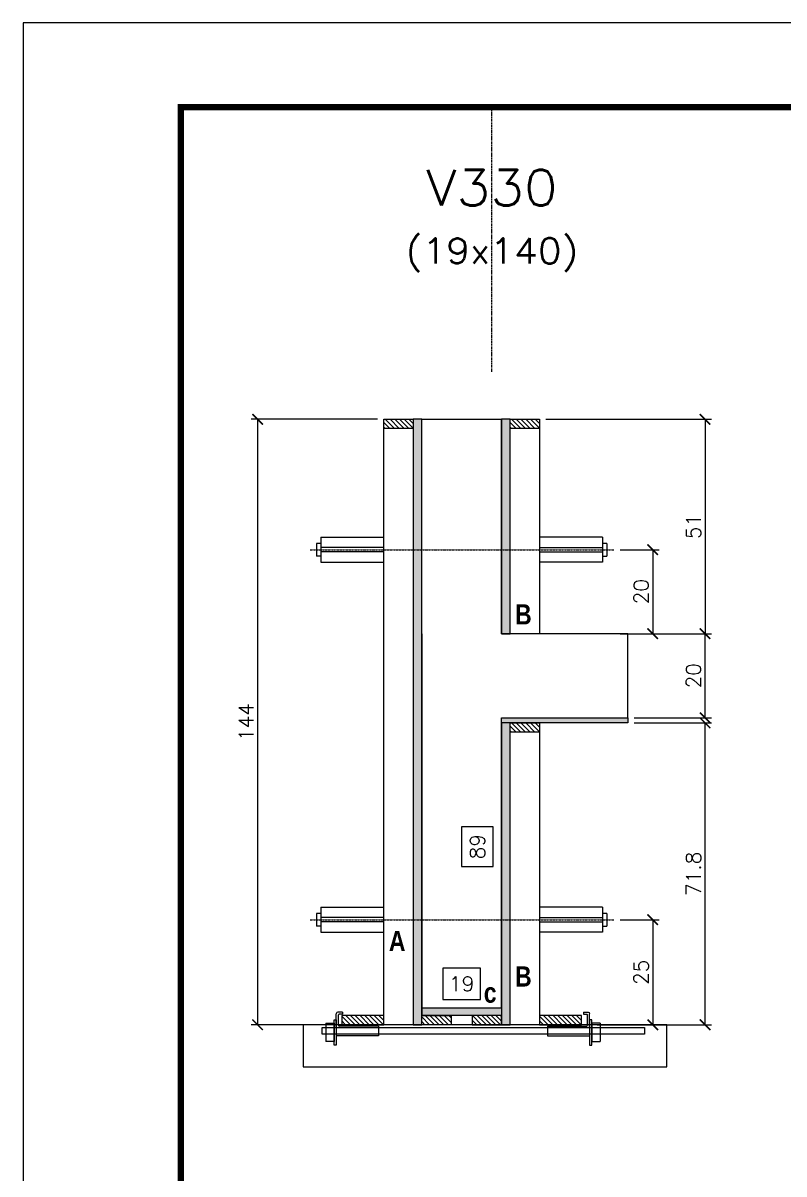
# Model space of a CAD drawing. Extents: x 137137 to 143418, y 10464 to 34486.
# Drawn here: x 141892 to 142254, y 23601 to 24149 of the extents above; entities that cross this region are included whole.
import ezdxf
from ezdxf.enums import TextEntityAlignment as Align

# ---------------------------------------------------------------- set-up
doc = ezdxf.new("R2010")
doc.units = 0
doc.linetypes.add('DASHED', pattern=[0.75, 0.5, -0.25])
doc.linetypes.add('HIDDEN', pattern=[0.375, 0.25, -0.125])
for name, color, linetype in [('barrote', 251, 'Continuous'), ('COTA', 241, 'Continuous'), ('Cota Seção (2x)', 4, 'Continuous'), ('detalhes', 4, 'Continuous'), ('Painéis', 200, 'Continuous'), ('presilha', 1, 'Continuous'), ('TENSOR', 3, 'Continuous'), ('Texto de Titulo', 7, 'Continuous'), ('Texto Qtd Sarr', 242, 'Continuous')]:
    doc.layers.add(name, color=color, linetype=linetype)
for name, color, linetype, lineweight in [('CONCRETO', 251, 'Continuous', 25), ('Folhas', 255, 'Continuous', 9), ('Hachura', 251, 'Continuous', 9), ('Madeira', 126, 'Continuous', 18), ('SARRAFO DE PRESSAO', 251, 'DASHED', 9), ('SCO-___-LAJ', 2, 'Continuous', 0), ('Texto Seção', 7, 'Continuous', 15)]:
    doc.layers.add(name, color=color, linetype=linetype, lineweight=lineweight)
doc.styles.add('Romans', font='romans.shx')
doc.styles.add('TECNICA', font='techb___.ttf', dxfattribs={"height": 10})
doc.dimstyles.new('Cota Seção (2x)', dxfattribs={"dimtxt": 7, "dimasz": 5, "dimexe": 3, "dimexo": 3, "dimgap": 2, "dimtad": 3, "dimdec": 1, "dimlfac": 0.5, "dimzin": 12, "dimdsep": 46, "dimtxsty": 'Romans', "dimblk": 'ARCHTICK', "dimcen": 0, "dimclrd": 4, "dimclre": 4, "dimclrt": 1, "dimadec": 1, "dimazin": 3, "dimtfac": 1, "dimtdec": 1, "dimtmove": 0, "dimatfit": 3, "dimldrblk": 'OBLIQUE', "dimfxl": 1, "dimtolj": 1, "dimtzin": 12, "dimarcsym": 0})
doc.dimstyles.new('Cota Seção interna', dxfattribs={"dimtxt": 7, "dimasz": 6, "dimexe": 0.18, "dimexo": 2, "dimgap": -4, "dimtad": 3, "dimdec": 1, "dimlfac": 0.5, "dimzin": 12, "dimdsep": 46, "dimtxsty": 'Romans', "dimblk": 'ARCHTICK', "dimcen": 0.09, "dimse1": 1, "dimse2": 1, "dimsd1": 1, "dimsd2": 1, "dimclrd": 180, "dimclre": 5, "dimclrt": 1, "dimadec": 0, "dimazin": 3, "dimtfac": 1, "dimtdec": 1, "dimtofl": 0, "dimtmove": 0, "dimatfit": 3, "dimldrblk": 'ARCHTICK', "dimfxl": 1, "dimtolj": 1, "dimtzin": 0, "dimarcsym": 0})

# ---------------------------------------------------------------- blocks, each defined once
blk = doc.blocks.new('9999999999')
at = {"layer": 'Folhas'}
blk.add_lwpolyline([(98138.98, 34190.21), (99623.98, 34190.21), (99623.98, 35240.21), (98138.98, 35240.21)], close=True, dxfattribs=at)
at = {"layer": 'Folhas', "color": 30, "const_width": 3}
blk.add_lwpolyline([(98213.98, 34230.21), (99583.98, 34230.21), (99583.98, 35200.21), (98213.98, 35200.21)], close=True, dxfattribs=at)
blk = doc.blocks.new('titulo1')
at = {"layer": 'Defpoints', "color": 252, "linetype": 'HIDDEN', "ltscale": 2}
blk.add_line((0, 0), (0, 125), dxfattribs=at)
at = {"layer": 'Defpoints', "style": 'Romans', "oblique": 15}
blk.add_attdef('FOLHA', text='', height=10, dxfattribs=at).set_placement((0, 15.58), align=Align.MIDDLE_CENTER)
at = {"layer": 'Texto Qtd Sarr', "color": 3, "style": 'Romans', "oblique": 15}
for tag, height, p in [('TITULO', 17, (0, 71.45)), ('SEÇÃO', 12, (0, 41.55))]:
    blk.add_attdef(tag, text='', height=height, dxfattribs=at).set_placement(p, align=Align.MIDDLE_CENTER)
blk = doc.blocks.new('_ArchTick')
at = {"color": 0, "linetype": 'ByBlock', "const_width": 0.15}
blk.add_lwpolyline([(-0.5, -0.5), (0.5, 0.5)], dxfattribs=at)
blk = doc.blocks.new('*D1145')
at = {"layer": 'COTA', "color": 4, "lineweight": -2, "transparency": 16777216}
for p, q in [((142182.79, 23815.72), (142219.5, 23815.72)), ((142216.5, 23672.12), (142216.5, 23815.72)), ((142165.19, 23672.12), (142219.5, 23672.12))]:
    blk.add_line(p, q, dxfattribs=at)
at = {"layer": 'Defpoints', "color": 0, "transparency": 16777216}
for p in [(142179.79, 23815.72), (142216.5, 23815.72), (142162.19, 23672.12)]:
    blk.add_point(p, dxfattribs=at)
at = {"layer": 'COTA', "color": 4, "lineweight": -2, "transparency": 16777216, "xscale": 5, "yscale": 5, "zscale": 5}
for p, rotation in [((142216.5, 23815.72), 90), ((142216.5, 23672.12), 270)]:
    blk.add_blockref('_ArchTick', p, dxfattribs=dict(at, rotation=rotation))
at = {"layer": 'COTA', "color": 1, "transparency": 16777216, "insert": (142211, 23743.92), "char_height": 7, "attachment_point": 5, "rotation": 90, "style": 'Romans'}
blk.add_mtext('\\A1;71.8', dxfattribs=at)
blk = doc.blocks.new('_Oblique')
at = {"color": 0, "linetype": 'ByBlock', "lineweight": -2}
blk.add_line((-0.5, -0.5), (0.5, 0.5), dxfattribs=at)
blk = doc.blocks.new('*D1146')
at = {"layer": 'COTA', "color": 4, "lineweight": -2, "transparency": 16777216}
for p, q in [((142182.79, 23858.12), (142219.5, 23858.12)), ((142216.5, 23818.12), (142216.5, 23858.12)), ((142182.79, 23818.12), (142219.5, 23818.12))]:
    blk.add_line(p, q, dxfattribs=at)
at = {"layer": 'Defpoints', "color": 0, "transparency": 16777216}
for p in [(142179.79, 23858.12), (142216.5, 23858.12), (142179.79, 23818.12)]:
    blk.add_point(p, dxfattribs=at)
at = {"layer": 'COTA', "color": 4, "lineweight": -2, "transparency": 16777216, "xscale": 5, "yscale": 5, "zscale": 5}
for p, rotation in [((142216.5, 23858.12), 90), ((142216.5, 23818.12), 270)]:
    blk.add_blockref('_ArchTick', p, dxfattribs=dict(at, rotation=rotation))
at = {"layer": 'COTA', "color": 1, "transparency": 16777216, "insert": (142211, 23838.12), "char_height": 7, "attachment_point": 5, "rotation": 90, "style": 'Romans'}
blk.add_mtext('\\A1;20', dxfattribs=at)
blk = doc.blocks.new('*D1147')
at = {"layer": 'Cota Seção (2x)', "color": 180, "lineweight": -2, "transparency": 16777216}
for p, q in [((142115.79, 23766.34), (142100.79, 23766.34)), ((142100.79, 23766.34), (142100.79, 23747.34)), ((142115.79, 23747.34), (142115.79, 23766.34)), ((142100.79, 23747.34), (142115.79, 23747.34))]:
    blk.add_line(p, q, dxfattribs=at)
at = {"layer": 'Defpoints', "color": 0, "transparency": 16777216}
for p in [(142119.79, 23858.12), (142119.79, 23858.12), (142119.79, 23680.12)]:
    blk.add_point(p, dxfattribs=at)
at = {"layer": 'Cota Seção (2x)', "color": 1, "transparency": 16777216, "insert": (142108.29, 23756.84), "char_height": 7, "attachment_point": 5, "rotation": 90, "style": 'Romans'}
blk.add_mtext('\\A1;89', dxfattribs=at)
blk = doc.blocks.new('PRESILHA METÁLICA 1')
at = {"layer": 'presilha'}
for p, q in [((7.5, 10.64), (7.5, 19.86)), ((12, 21), (8.64, 21)), ((9, 11.57), (9, 18.93)), ((12, 19.5), (9.57, 19.5)), ((12, 21), (12, 19.5)), ((0, 13), (6, 13)), ((0, 13), (0, 0)), ((6, 15.5), (7.5, 15.5)), ((6, -2.5), (6, 15.5)), ((6, 13), (6, 0)), ((7.5, 15.5), (7.5, -2.5)), ((37.5, 11), (9.57, 11)), ((37.5, 11), (37.5, 4.1)), ((6, 0), (0, 0)), ((37.5, 4.1), (7.5, 4.1)), ((7.5, -2.5), (6, -2.5))]:
    blk.add_line(p, q, dxfattribs=at)
for centre, radius, start, end in [((8.64, 19.86), 1.14, 90, 180), ((9.57, 18.93), 0.57, 90, 180), ((9.57, 11.57), 0.57, 180, 270)]:
    blk.add_arc(centre, radius, start, end, dxfattribs=at)
blk = doc.blocks.new('*D1148')
at = {"layer": 'Cota Seção (2x)', "color": 180, "lineweight": -2, "transparency": 16777216}
for p, q in [((142109.79, 23699.12), (142091.79, 23699.12)), ((142091.79, 23699.12), (142091.79, 23684.12)), ((142109.79, 23684.12), (142109.79, 23699.12)), ((142091.79, 23684.12), (142109.79, 23684.12))]:
    blk.add_line(p, q, dxfattribs=at)
at = {"layer": 'Defpoints', "color": 0, "transparency": 16777216}
for p in [(142119.79, 23680.12), (142081.79, 23672.12), (142119.79, 23672.12)]:
    blk.add_point(p, dxfattribs=at)
at = {"layer": 'Cota Seção (2x)', "color": 1, "transparency": 16777216, "insert": (142100.79, 23691.62), "char_height": 7, "attachment_point": 5, "style": 'Romans'}
blk.add_mtext('\\A1;19', dxfattribs=at)
blk = doc.blocks.new('*D1149')
at = {"layer": 'COTA', "color": 4, "lineweight": -2, "transparency": 16777216}
for p, q in [((142060.79, 23960.12), (142000.81, 23960.12)), ((142003.81, 23960.12), (142003.81, 23672.12)), ((142060.79, 23672.12), (142000.81, 23672.12))]:
    blk.add_line(p, q, dxfattribs=at)
at = {"layer": 'Defpoints', "color": 0, "transparency": 16777216}
for p in [(142063.79, 23960.12), (142003.81, 23672.12), (142063.79, 23672.12)]:
    blk.add_point(p, dxfattribs=at)
at = {"layer": 'COTA', "color": 4, "lineweight": -2, "transparency": 16777216, "xscale": 5, "yscale": 5, "zscale": 5}
for p, rotation in [((142003.81, 23960.12), 90), ((142003.81, 23672.12), 270)]:
    blk.add_blockref('_ArchTick', p, dxfattribs=dict(at, rotation=rotation))
at = {"layer": 'COTA', "color": 1, "transparency": 16777216, "insert": (141998.31, 23816.12), "char_height": 7, "attachment_point": 5, "rotation": 90, "style": 'Romans'}
blk.add_mtext('\\A1;144', dxfattribs=at)
blk = doc.blocks.new('*D1150')
at = {"layer": 'COTA', "color": 4, "lineweight": -2, "transparency": 16777216}
for p, q in [((142176.09, 23722.09), (142194.64, 23722.09)), ((142191.64, 23722.09), (142191.64, 23672.12)), ((142176.09, 23672.12), (142194.64, 23672.12))]:
    blk.add_line(p, q, dxfattribs=at)
at = {"layer": 'Defpoints', "color": 0, "transparency": 16777216}
for p in [(142173.09, 23722.09), (142173.09, 23672.12), (142191.64, 23672.12)]:
    blk.add_point(p, dxfattribs=at)
at = {"layer": 'COTA', "color": 4, "lineweight": -2, "transparency": 16777216, "xscale": 5, "yscale": 5, "zscale": 5}
for p, rotation in [((142191.64, 23722.09), 90), ((142191.64, 23672.12), 270)]:
    blk.add_blockref('_ArchTick', p, dxfattribs=dict(at, rotation=rotation))
at = {"layer": 'COTA', "color": 1, "transparency": 16777216, "insert": (142186.14, 23697.1), "char_height": 7, "attachment_point": 5, "rotation": 90, "style": 'Romans'}
blk.add_mtext('\\A1;25', dxfattribs=at)
blk = doc.blocks.new('*D2058')
at = {"layer": 'COTA', "color": 4, "lineweight": -2, "transparency": 16777216}
for p, q in [((142140.79, 23960.12), (142219.5, 23960.12)), ((142216.5, 23960.12), (142216.5, 23858.12)), ((142182.79, 23858.12), (142219.5, 23858.12))]:
    blk.add_line(p, q, dxfattribs=at)
at = {"layer": 'Defpoints', "color": 0, "transparency": 16777216}
for p in [(142137.79, 23960.12), (142179.79, 23858.12), (142216.5, 23858.12)]:
    blk.add_point(p, dxfattribs=at)
at = {"layer": 'COTA', "color": 4, "lineweight": -2, "transparency": 16777216, "xscale": 5, "yscale": 5, "zscale": 5}
for p, rotation in [((142216.5, 23960.12), 90), ((142216.5, 23858.12), 270)]:
    blk.add_blockref('_ArchTick', p, dxfattribs=dict(at, rotation=rotation))
at = {"layer": 'COTA', "color": 1, "transparency": 16777216, "insert": (142211, 23909.12), "char_height": 7, "attachment_point": 5, "rotation": 90, "style": 'Romans'}
blk.add_mtext('\\A1;51', dxfattribs=at)
blk = doc.blocks.new('*D2059')
at = {"layer": 'COTA', "color": 4, "lineweight": -2, "transparency": 16777216}
for p, q in [((142176.09, 23898.09), (142194.64, 23898.09)), ((142191.64, 23898.09), (142191.64, 23858.12)), ((142176.09, 23858.12), (142194.64, 23858.12))]:
    blk.add_line(p, q, dxfattribs=at)
at = {"layer": 'Defpoints', "color": 0, "transparency": 16777216}
for p in [(142173.09, 23898.09), (142173.09, 23858.12), (142191.64, 23858.12)]:
    blk.add_point(p, dxfattribs=at)
at = {"layer": 'COTA', "color": 4, "lineweight": -2, "transparency": 16777216, "xscale": 5, "yscale": 5, "zscale": 5}
for p, rotation in [((142191.64, 23898.09), 90), ((142191.64, 23858.12), 270)]:
    blk.add_blockref('_ArchTick', p, dxfattribs=dict(at, rotation=rotation))
at = {"layer": 'COTA', "color": 1, "transparency": 16777216, "insert": (142186.14, 23878.1), "char_height": 7, "attachment_point": 5, "rotation": 90, "style": 'Romans'}
blk.add_mtext('\\A1;20', dxfattribs=at)

msp = doc.modelspace()

# ---------------------------------------------------------------- hatches: boundary and pattern name
at = {"layer": 'Hachura'}
h = msp.add_hatch(dxfattribs=at)
h.set_pattern_fill('ANSI31', color=256, scale=0.5, angle=270, style=0)
h.set_pattern_definition([(315, (164953.8459, 15652.476), (1.12253202, 1.12253202), [])])
h.paths.add_polyline_path([(142063.79, 23955.72), (142063.79, 23960.12), (142077.79, 23960.12), (142077.79, 23955.72)])
h = msp.add_hatch(color=256, dxfattribs=at)
h.dxf.hatch_style = 1
h.paths.add_polyline_path([(142081.79, 23960.12), (142077.79, 23960.12), (142077.79, 23672.12), (142081.79, 23672.12)])
h = msp.add_hatch(color=256, dxfattribs=at)
h.dxf.hatch_style = 1
h.paths.add_polyline_path([(142123.79, 23960.12), (142119.79, 23960.12), (142119.79, 23858.12), (142123.79, 23858.12)])
h = msp.add_hatch(dxfattribs=at)
h.set_pattern_fill('ANSI31', color=256, scale=0.5, angle=270, style=0)
h.set_pattern_definition([(315, (165013.8459, 15652.476), (1.12253202, 1.12253202), [])])
h.paths.add_polyline_path([(142123.79, 23955.72), (142123.79, 23960.12), (142137.79, 23960.12), (142137.79, 23955.72)])
h = msp.add_hatch(color=256, dxfattribs=at)
h.dxf.hatch_style = 1
h.paths.add_polyline_path([(142119.79, 23815.72), (142119.79, 23818.12), (142179.79, 23818.12), (142179.79, 23815.72)])
h = msp.add_hatch(color=256, dxfattribs=at)
h.dxf.hatch_style = 1
h.paths.add_polyline_path([(142123.79, 23815.72), (142119.79, 23815.72), (142119.79, 23672.12), (142123.79, 23672.12)])
h = msp.add_hatch(dxfattribs=at)
h.set_pattern_fill('ANSI31', color=256, scale=0.5, angle=270, style=0)
h.set_pattern_definition([(315, (165013.8459, 15508.076), (1.12253202, 1.12253202), [])])
h.paths.add_polyline_path([(142123.79, 23811.32), (142123.79, 23815.72), (142137.79, 23815.72), (142137.79, 23811.32)])
h = msp.add_hatch(color=256, dxfattribs=at)
h.dxf.hatch_style = 1
h.paths.add_polyline_path([(142081.79, 23676.52), (142081.79, 23680.12), (142119.79, 23680.12), (142119.79, 23676.52)])
h = msp.add_hatch(dxfattribs=at)
h.set_pattern_fill('ANSI31', color=256, scale=0.5, angle=270, style=0)
h.set_pattern_definition([(315, (164919.8459, 15442.476), (1.12253202, 1.12253202), [])])
h.paths.add_polyline_path([(142063.79, 23672.12), (142063.79, 23676.52), (142043.79, 23676.52), (142043.79, 23672.12)])
h = msp.add_hatch(dxfattribs=at)
h.set_pattern_fill('ANSI31', color=256, scale=0.5, angle=270, style=0)
h.set_pattern_definition([(315, (165022.648, 15442.476), (1.12253202, 1.12253202), [])])
h.paths.add_polyline_path([(142081.79, 23672.12), (142081.79, 23676.52), (142095.79, 23676.52), (142095.79, 23672.12)])
h = msp.add_hatch(dxfattribs=at)
h.set_pattern_fill('ANSI31', color=256, scale=0.5, angle=270, style=0)
h.set_pattern_definition([(315, (165022.6459, 15442.476), (1.12253202, 1.12253202), [])])
h.paths.add_polyline_path([(142119.79, 23672.12), (142119.79, 23676.52), (142105.79, 23676.52), (142105.79, 23672.12)])
h = msp.add_hatch(dxfattribs=at)
h.set_pattern_fill('ANSI31', color=256, scale=0.5, angle=270, style=0)
h.set_pattern_definition([(315, (165013.8459, 15442.476), (1.12253202, 1.12253202), [])])
h.paths.add_polyline_path([(142157.79, 23672.12), (142157.79, 23676.52), (142137.79, 23676.52), (142137.79, 23672.12)])

# ---------------------------------------------------------------- linework, layer by layer
at = {"ltscale": 3}
for p, q in [((142033.79, 23904.09), (142033.79, 23892.09)), ((142033.79, 23904.09), (142063.79, 23904.09)), ((142167.79, 23904.09), (142137.79, 23904.09)), ((142167.79, 23904.09), (142167.79, 23892.09)), ((142031.79, 23901.09), (142031.79, 23895.09)), ((142033.79, 23901.09), (142031.79, 23901.09)), ((142063.79, 23899.09), (142033.79, 23899.09)), ((142063.79, 23897.09), (142033.79, 23897.09)), ((142137.79, 23899.09), (142167.79, 23899.09)), ((142137.79, 23897.09), (142167.79, 23897.09)), ((142169.79, 23901.09), (142167.79, 23901.09)), ((142169.79, 23901.09), (142169.79, 23895.09)), ((142033.79, 23895.09), (142031.79, 23895.09)), ((142033.79, 23892.09), (142063.79, 23892.09)), ((142167.79, 23892.09), (142137.79, 23892.09)), ((142167.79, 23895.09), (142169.79, 23895.09)), ((142033.79, 23728.09), (142033.79, 23716.09)), ((142033.79, 23728.09), (142063.79, 23728.09)), ((142167.79, 23728.09), (142137.79, 23728.09)), ((142167.79, 23728.09), (142167.79, 23716.09)), ((142031.79, 23725.09), (142031.79, 23719.09)), ((142033.79, 23725.09), (142031.79, 23725.09)), ((142063.79, 23723.09), (142033.79, 23723.09)), ((142063.79, 23721.09), (142033.79, 23721.09)), ((142137.79, 23723.09), (142167.79, 23723.09)), ((142137.79, 23721.09), (142167.79, 23721.09)), ((142169.79, 23725.09), (142167.79, 23725.09)), ((142169.79, 23725.09), (142169.79, 23719.09)), ((142033.79, 23719.09), (142031.79, 23719.09)), ((142033.79, 23716.09), (142063.79, 23716.09)), ((142167.79, 23716.09), (142137.79, 23716.09)), ((142167.79, 23719.09), (142169.79, 23719.09))]:
    msp.add_line(p, q, dxfattribs=at)
at = {"layer": 'barrote'}
msp.add_lwpolyline([(142025.42, 23652.12), (142198.39, 23652.12), (142198.39, 23672.12), (142025.42, 23672.12)], close=True, dxfattribs=at)
at = {"layer": 'CONCRETO'}
for p in [(142081.79, 23960.12), (142119.79, 23858.12)]:
    msp.add_line(p, (142119.79, 23960.12), dxfattribs=at)
msp.add_lwpolyline([(142081.79, 23858.12), (142081.79, 23676.52), (142081.79, 23676.52), (142081.79, 23680.12), (142119.79, 23680.12), (142119.79, 23818.12), (142179.79, 23818.12), (142179.79, 23858.12), (142119.79, 23858.12), (142119.79, 23858.12)], dxfattribs=at)
at = {"layer": 'Madeira'}
for points in [[(142063.79, 23955.72), (142063.79, 23960.12), (142077.79, 23960.12), (142077.79, 23955.72)], [(142063.79, 23960.12), (142077.79, 23960.12), (142077.79, 23672.12), (142063.79, 23672.12)], [(142123.79, 23955.72), (142123.79, 23960.12), (142137.79, 23960.12), (142137.79, 23955.72)], [(142123.79, 23960.12), (142137.79, 23960.12), (142137.79, 23858.12), (142123.79, 23858.12)], [(142123.79, 23811.32), (142123.79, 23815.72), (142137.79, 23815.72), (142137.79, 23811.32)], [(142123.79, 23815.72), (142137.79, 23815.72), (142137.79, 23672.12), (142123.79, 23672.12)], [(142063.79, 23672.12), (142063.79, 23676.52), (142043.79, 23676.52), (142043.79, 23672.12)], [(142081.79, 23672.12), (142081.79, 23676.52), (142095.79, 23676.52), (142095.79, 23672.12)], [(142119.79, 23672.12), (142119.79, 23676.52), (142105.79, 23676.52), (142105.79, 23672.12)], [(142157.79, 23672.12), (142157.79, 23676.52), (142137.79, 23676.52), (142137.79, 23672.12)]]:
    msp.add_lwpolyline(points, close=True, dxfattribs=at)
at = {"layer": 'Painéis'}
for points in [[(142081.79, 23960.12), (142077.79, 23960.12), (142077.79, 23672.12), (142081.79, 23672.12)], [(142123.79, 23960.12), (142119.79, 23960.12), (142119.79, 23858.12), (142123.79, 23858.12)], [(142119.79, 23815.72), (142119.79, 23818.12), (142179.79, 23818.12), (142179.79, 23815.72)], [(142123.79, 23815.72), (142119.79, 23815.72), (142119.79, 23672.12), (142123.79, 23672.12)], [(142081.79, 23676.52), (142081.79, 23680.12), (142119.79, 23680.12), (142119.79, 23676.52)]]:
    msp.add_lwpolyline(points, close=True, dxfattribs=at)
at = {"layer": 'SCO-___-LAJ', "color": 1}
msp.add_lwpolyline([(142034.42, 23670.79), (142187.73, 23670.79), (142187.73, 23667.59), (142034.42, 23667.59)], close=True, dxfattribs=at)
at = {"layer": 'TENSOR', "linetype": 'HIDDEN', "ltscale": 0.5}
for p, q in [((142028.79, 23898.09), (142173.09, 23898.09)), ((142028.79, 23722.09), (142173.09, 23722.09))]:
    msp.add_line(p, q, dxfattribs=at)

# ---------------------------------------------------------------- block references
at = {"layer": 'presilha', "yscale": 0.6666666666666666, "zscale": 0.6666666666666666}
for p, xscale in [((142036.21, 23664.15), 0.6666666666666666), ((142166.65, 23664.15), -0.6666666666666666)]:
    msp.add_blockref('PRESILHA METÁLICA 1', p, dxfattribs=dict(at, xscale=xscale))
at = {"layer": 'SARRAFO DE PRESSAO', "color": 6, "linetype": 'ByBlock'}
msp.add_blockref('9999999999', (43753.31, -11091.6), dxfattribs=at)
at = {"layer": 'Texto Seção'}
ref = msp.add_blockref('titulo1', (142115.21, 23982.75), dxfattribs=at)
ref.add_attrib('TITULO', 'V330', dxfattribs={"layer": 'Texto de Titulo', "color": 7, "height": 17, "style": 'Romans', "width": 1.1}).set_placement((142115.21, 24070.25), align=Align.MIDDLE_CENTER)
ref.add_attrib('SEÇÃO', '(19x140)', dxfattribs={"layer": 'Texto de Titulo', "color": 7, "height": 12, "style": 'Romans', "width": 1.1}).set_placement((142115.21, 24040.25), align=Align.MIDDLE_CENTER)

# ---------------------------------------------------------------- texts
at = {"layer": 'detalhes', "style": 'TECNICA'}
for s, p in [('B', (142126.14, 23862.52)), ('A', (142066.18, 23707.15)), ('B', (142126.14, 23690.31)), ('c', (142111.3, 23682.61))]:
    msp.add_text(s, height=9.6, dxfattribs=at).set_placement(p)

# ---------------------------------------------------------------- dimensions: what is measured, and where the dimension line sits
at = {"layer": 'COTA'}
for base, p1, p2, picture, middle in [((142003.81, 23672.12), (142063.79, 23960.12), (142063.79, 23672.12), '*D1149', (141998.31, 23816.12)), ((142216.5, 23858.12), (142137.79, 23960.12), (142179.79, 23858.12), '*D2058', (142211, 23909.12)), ((142191.64, 23858.12), (142173.09, 23898.09), (142173.09, 23858.12), '*D2059', (142186.14, 23878.1)), ((142216.5, 23858.12), (142179.79, 23818.12), (142179.79, 23858.12), '*D1146', (142211, 23838.12)), ((142216.5, 23815.72), (142162.19, 23672.12), (142179.79, 23815.72), '*D1145', (142211, 23743.92)), ((142191.64, 23672.12), (142173.09, 23722.09), (142173.09, 23672.12), '*D1150', (142186.14, 23697.1))]:
    dim = msp.add_linear_dim(base=base, p1=p1, p2=p2, angle=90, dimstyle='Cota Seção (2x)', dxfattribs=at)
    dim.commit()
    dim.dimension.update_dxf_attribs({"geometry": picture, "text_midpoint": middle})
at = {"layer": 'Cota Seção (2x)'}
dim = msp.add_linear_dim(base=(142119.79, 23858.12), p1=(142119.79, 23680.12), p2=(142119.79, 23858.12), angle=90, dimstyle='Cota Seção interna', dxfattribs=at)
dim.commit()
dim.dimension.update_dxf_attribs({"geometry": '*D1147', "text_midpoint": (142119.79, 23756.84), "dimtype": 160})
dim = msp.add_linear_dim(base=(142119.79, 23680.12), p1=(142081.79, 23672.12), p2=(142119.79, 23672.12), dimstyle='Cota Seção interna', dxfattribs=at)
dim.commit()
dim.dimension.update_dxf_attribs({"geometry": '*D1148', "text_midpoint": (142100.79, 23680.12), "dimtype": 160})

doc.saveas('drawing.dxf')
